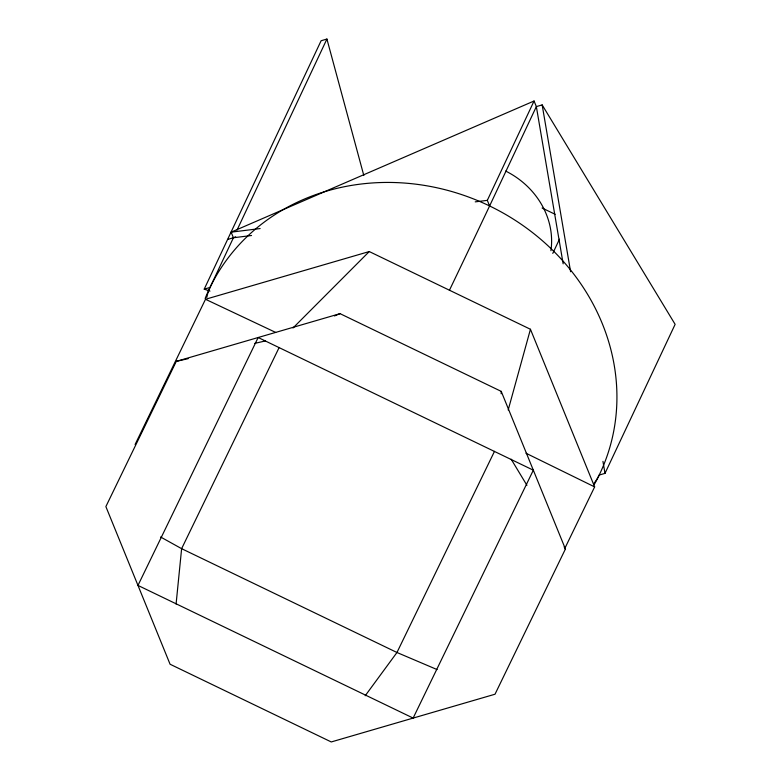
<?xml version="1.0" encoding="UTF-8"?>
<svg xmlns="http://www.w3.org/2000/svg" width="781" height="781" viewBox="0 0 781 781"><rect width="100%" height="100%" fill="white"/><g stroke="black" fill="none" stroke-linecap="round" stroke-linejoin="round"><path stroke-width="1.17" d="M501.158 393.761L501.226 391.369L340.038 313.65L176.281 361.378L105.874 506.596L170.073 664.231L331.261 741.95L495.017 694.221L565.424 549.004L501.226 391.369M176.086 604.045L181.622 548.672L279.149 347.496M508.187 409.986L530.445 329.27L369.257 251.55L205.501 299.279L135.093 444.496M209.962 291.118L204.222 289.136L321.108 40.749L326.917 39.05L363.819 175.5M206.809 297.473A216.005 93.329 25.9 0 1 210.04 287.437L233.412 237.756L235.647 236.789M237.053 230.034L326.917 39.05M449.397 290.347A216.005 0.976 -64.3 0 0 489.599 205.959L487.315 200.366L534.067 101.003L536.352 106.606L563.16 263.832M489.599 205.959L536.352 106.606L542.16 104.908L675.126 324.34L604.992 473.374L599.183 475.063A216.005 93.329 25.9 0 1 594.273 482.99M552.782 253.395L559.469 239.181M494.5 451.33L396.963 652.496L365.196 695.754M564.692 548.682L594.644 486.905L530.445 329.27M293.021 327.981L369.257 251.55M251.541 235.511L233.412 237.756L231.137 232.162L534.067 101.003M334.483 315.944L340.038 313.65M227.603 239.455L233.412 237.756M204.222 289.136L210.04 287.437M176.281 361.378L188.162 358.655M254.733 343.386L265.433 340.926M231.137 232.162L260.141 228.56M475.229 201.859L487.315 200.366M437.077 669.571L396.963 652.496L181.622 548.672L160.583 536.986M205.501 299.279L275.683 332.423M542.131 208.029L555.174 214.316M525.964 453.224L594.644 486.905M511.155 459.189L526.931 485.304M564.165 546.915L565.424 549.004M542.16 104.908L570.608 271.739M602.952 461.366L604.992 473.374M205.139 298.488A216.005 194.801 25.2 0 1 488.984 205.667A216.005 194.801 25.2 0 1 594.136 484.698M505.697 171.078A79.633 71.813 25.2 0 1 550.917 250.721M258.16 337.509L137.973 585.418L413.139 718.081L533.325 470.182L258.16 337.509"/></g></svg>
